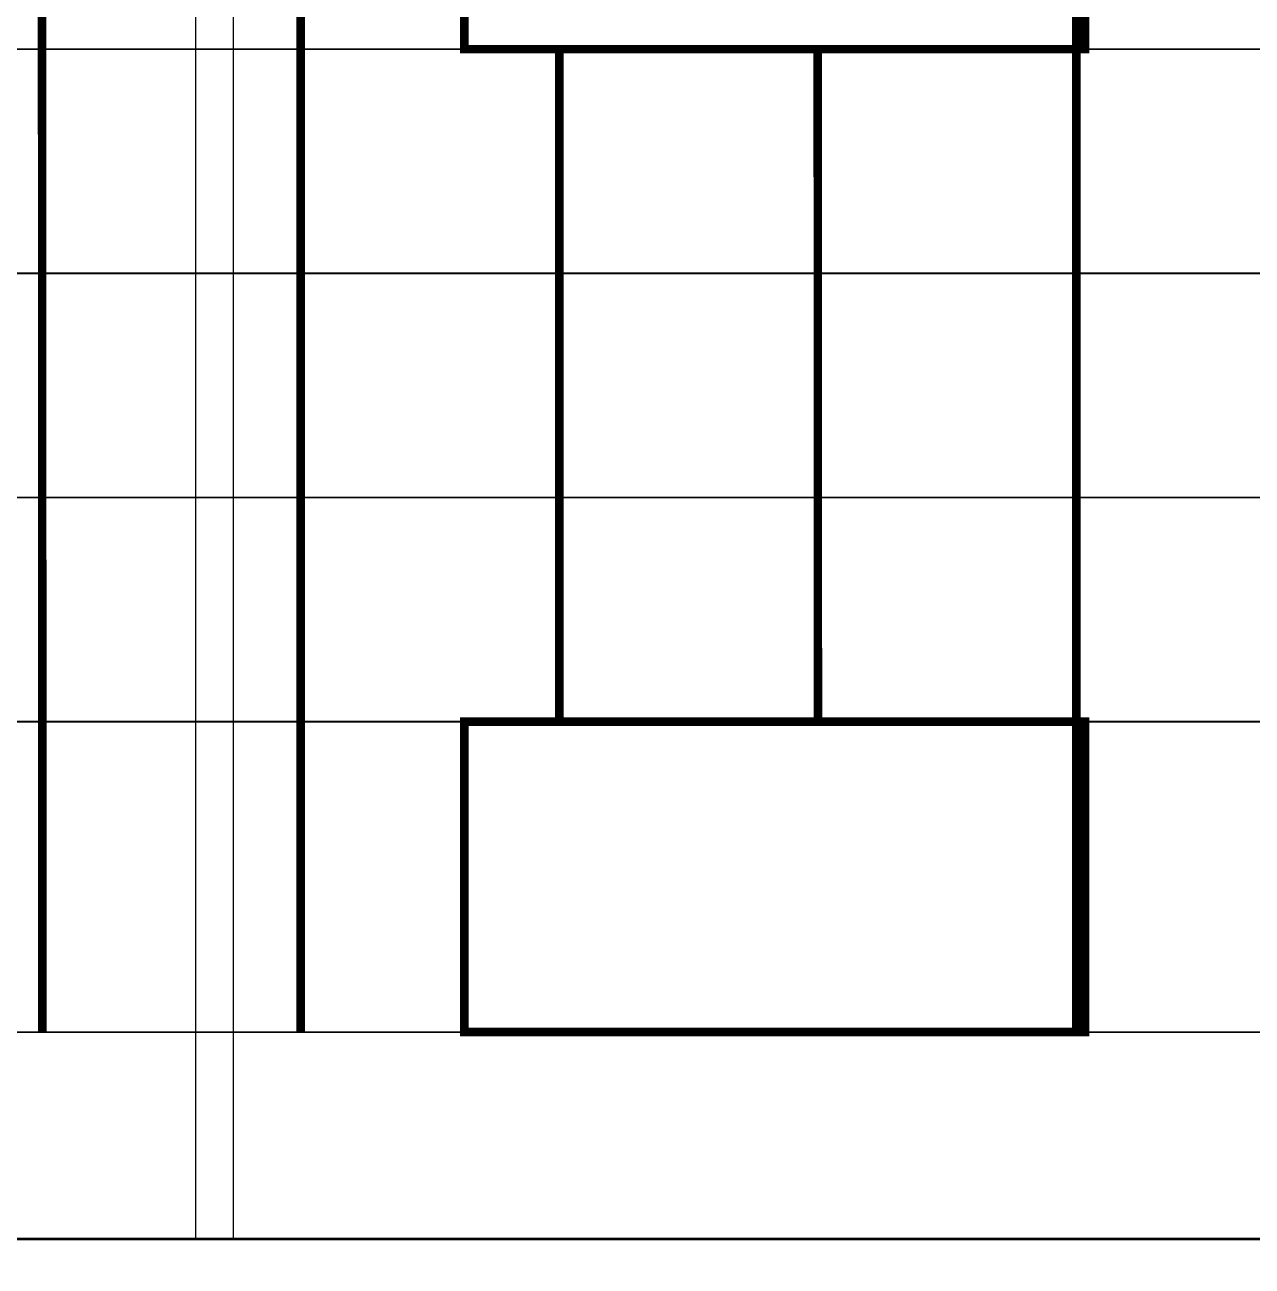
# Model space of a CAD drawing. Extents: x -33967 to 1773478, y -1022458 to -784650.
# Drawn here: x 1581361 to 1588481, y -1003956 to -996758 of the extents above; entities that cross this region are included whole.
import ezdxf

# ---------------------------------------------------------------- set-up
doc = ezdxf.new("R2010")
doc.units = 0
doc.header["$LTSCALE"] = 1000
doc.header["$MEASUREMENT"] = 0
doc.linetypes.add('DOTE', pattern=[2.42, 2, -0.2, 0.02, -0.2])
for name, color, linetype in [('DOTE', 1, 'DOTE'), ('GZ', 50, 'Continuous'), ('LT', 27, 'Continuous')]:
    doc.layers.add(name, color=color, linetype=linetype)

msp = doc.modelspace()

# ---------------------------------------------------------------- linework, layer by layer
at = {"color": 6, "const_width": 50}
for points in [[(1581460.9, -993800.5), (1581461.9, -1002604.6)], [(1582960.9, -993800.3), (1582961.9, -1002604.4)], [(1587460.9, -993799.8), (1587461.9, -1002603.9)], [(1584461.3, -996898.9), (1584461.7, -1000798.9)], [(1585961.3, -996898.9), (1585961.7, -1000798.9)], [(1584461.9, -1002598.9), (1584461.9, -1002604.3)], [(1585961.9, -1002598.9), (1585961.9, -1002604.1)]]:
    msp.add_lwpolyline(points, dxfattribs=at)
for points in [[(1583910.7, -995698.9), (1587510.7, -995698.9), (1587510.7, -996898.9), (1583910.7, -996898.9)], [(1583910.7, -1000798.9), (1587510.7, -1000798.9), (1587510.7, -1002598.9), (1583910.7, -1002598.9)]]:
    msp.add_lwpolyline(points, close=True, dxfattribs=at)
at = {"layer": 'DOTE', "linetype": 'DOTE', "const_width": 15}
msp.add_lwpolyline([(1594960.9, -1003798.9), (1539960.5, -1003798.9), (1539960.5, -1003948.9), (1539198.7, -1003948.9)], dxfattribs=at)
at = {"layer": 'DOTE', "color": 1, "linetype": 'DOTE', "const_width": 15}
msp.add_lwpolyline([(1539960.5, -1003798.9), (1594960.9, -1003798.9), (1594960.9, -1003948.9), (1595722.7, -1003948.9)], dxfattribs=at)
at = {"layer": 'GZ', "color": 8}
msp.add_lwpolyline([(1582570.7, -1003798.9), (1582570.7, -994946.7), (1582351.1, -994964.7), (1582350.7, -1003798.9)], close=True, dxfattribs=at)
at = {"layer": 'LT', "linetype": 'ByBlock', "const_width": 10}
for points in [[(1540000.7, -996898.9), (1594920.5, -996898.9)], [(1564810.7, -998198.9), (1594920.5, -998198.9)], [(1570110.7, -999498.9), (1594920.5, -999498.9)], [(1570110.7, -1000798.9), (1594920.5, -1000798.9)], [(1570110.7, -1002598.9), (1594920.5, -1002598.9)]]:
    msp.add_lwpolyline(points, dxfattribs=at)

doc.saveas('drawing.dxf')
